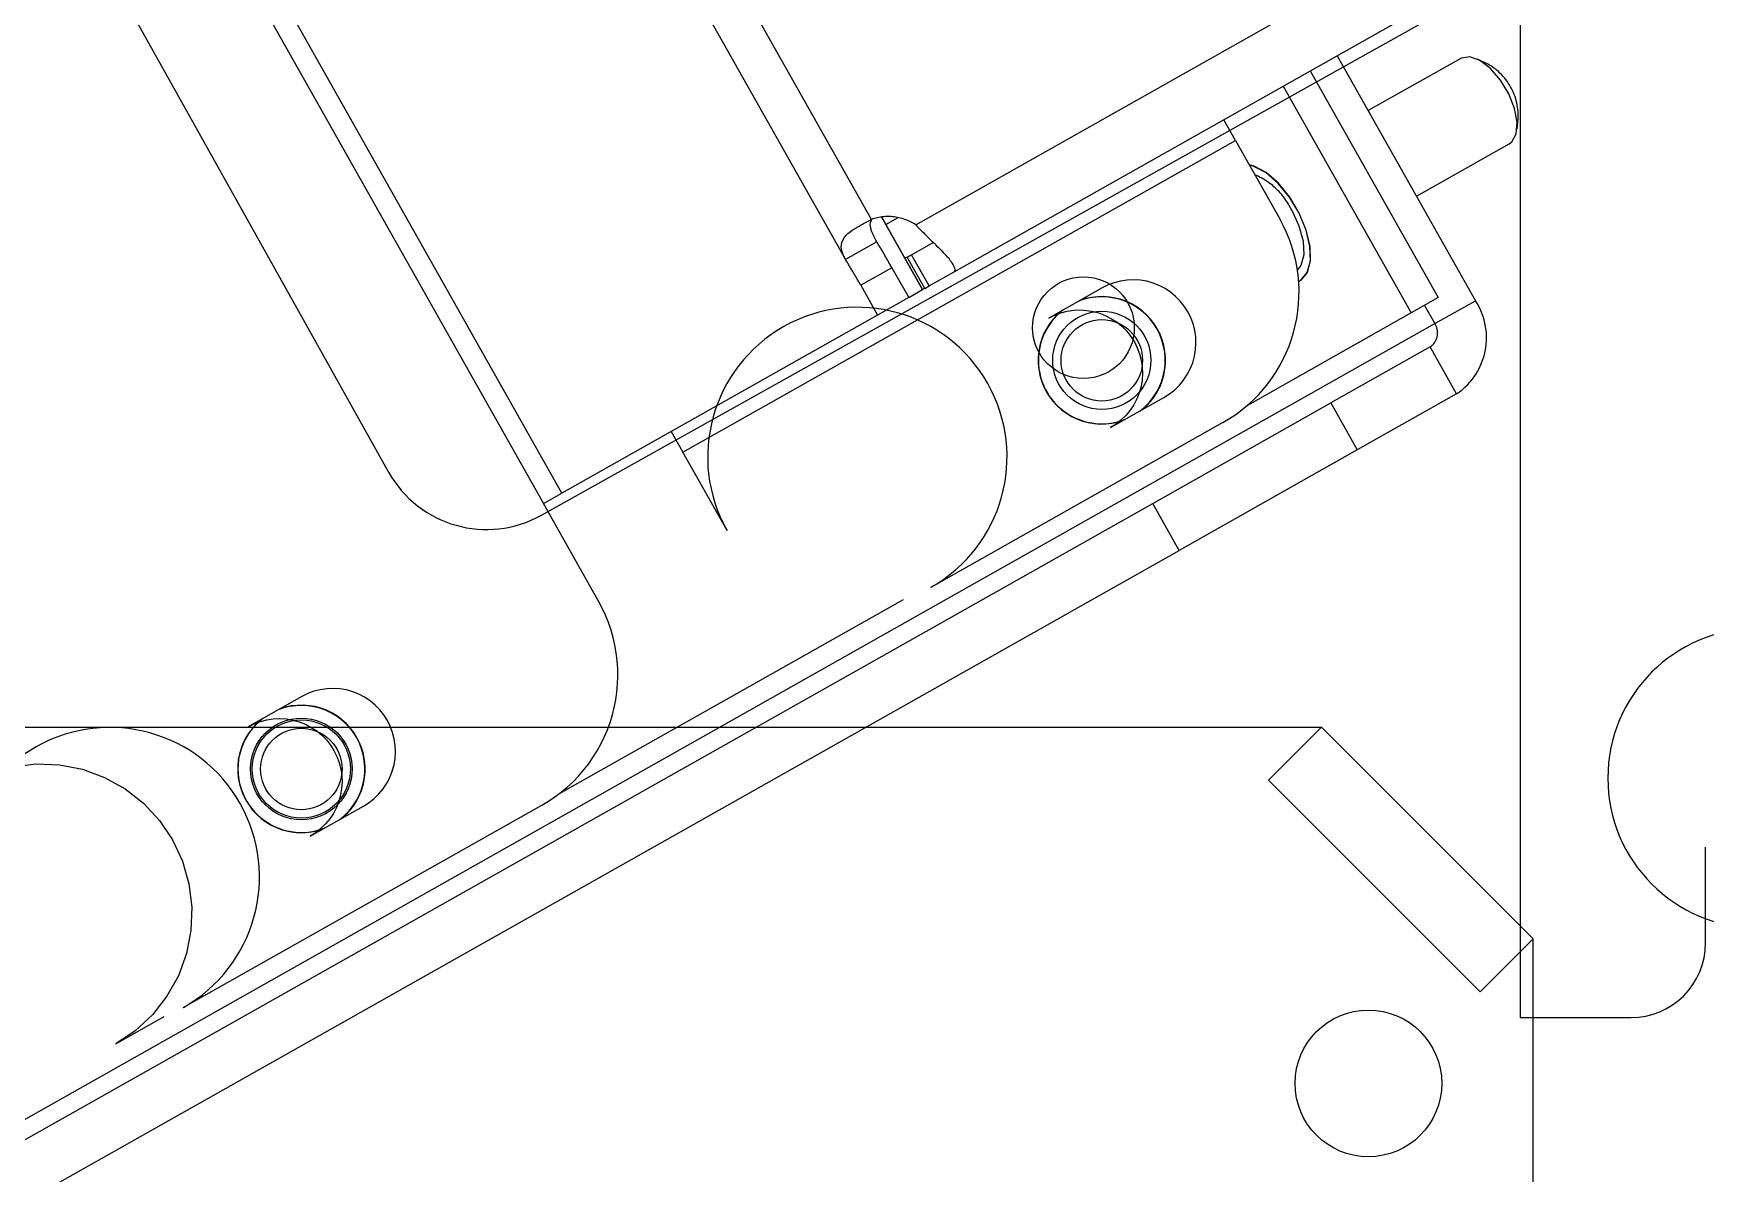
# Model space of a CAD drawing. Header units: inches. Extents: x -0.5 to 19.7, y 0 to 45.8.
# Drawn here: x 14.995 to 17.788, y 3.254 to 5.159 of the extents above; entities that cross this region are included whole.
import ezdxf

# ---------------------------------------------------------------- set-up
doc = ezdxf.new("R2010")
doc.units = ezdxf.units.IN
doc.header["$MEASUREMENT"] = 0
for name, color, linetype in [('3_250BIT_500TAB', 7, 'Continuous'), ('6_125BIT_500DEP', 7, 'Continuous'), ('8_250BIT_500OUTLINE', 7, 'Continuous'), ('CONSTRUCTION', 7, 'Continuous'), ('DF_COMP', 7, 'Continuous')]:
    doc.layers.add(name, color=color, linetype=linetype)

msp = doc.modelspace()

# ---------------------------------------------------------------- linework, layer by layer
at = {"layer": '3_250BIT_500TAB', "linetype": 'Continuous'}
for p, q in [((15.0251, 5.4334), (15.5882, 4.4263)), ((15.8433, 4.3541), (17.6809, 5.3815))]:
    msp.add_line(p, q, dxfattribs=at)
msp.add_arc((15.7518, 4.5178), 0.1875, 209.2093, 299.2093, dxfattribs=at)
at = {"layer": '6_125BIT_500DEP', "linetype": 'Continuous'}
for centre, radius in [((16.7489, 4.6674), 0.085), ((15.4424, 3.9303), 0.085), ((17.2249, 3.405), 0.1225)]:
    msp.add_circle(centre, radius, dxfattribs=at)
at = {"layer": '8_250BIT_500OUTLINE', "linetype": 'Continuous'}
msp.add_arc((17.8749, 3.915), 0.25, 90, 270, dxfattribs=at)
at = {"layer": 'CONSTRUCTION', "linetype": 'Continuous'}
for p, q in [((11.791, 4), (17.1464, 4)), ((17.1464, 4), (17.058, 3.9116)), ((17.4999, 3.6464), (17.1464, 4)), ((17.058, 3.9116), (17.4115, 3.5581)), ((17.4115, 3.5581), (17.4999, 3.6464)), ((17.4999, 1.0411), (17.4999, 3.6464))]:
    msp.add_line(p, q, dxfattribs=at)
at = {"layer": 'DF_COMP', "linetype": 'Continuous'}
for p, q in [((17.4782, 8.365), (17.4782, 3.515)), ((15.7151, 5.9091), (16.3513, 4.7814)), ((16.3948, 4.8484), (15.7979, 5.9063)), ((15.1097, 5.6801), (15.8468, 4.3737)), ((15.8775, 4.3911), (15.1405, 5.6975)), ((16.4687, 4.8394), (17.2733, 5.2933)), ((16.5331, 4.7609), (17.3479, 5.2206)), ((17.1728, 5.1218), (17.4038, 4.7125)), ((17.3794, 5.1172), (17.2247, 5.03)), ((17.3804, 5.1178), (17.3794, 5.1172)), ((17.3945, 5.1198), (17.3804, 5.1178)), ((17.4113, 5.1137), (17.3945, 5.1198)), ((17.4242, 5.1078), (17.4074, 5.1158)), ((17.429, 5.1004), (17.4113, 5.1137)), ((17.1279, 5.0965), (17.3417, 4.7176)), ((17.4273, 5.106), (17.4242, 5.1078)), ((17.4304, 5.1041), (17.4273, 5.106)), ((17.4457, 5.0811), (17.429, 5.1004)), ((17.4334, 5.102), (17.4304, 5.1041)), ((17.4364, 5.0999), (17.4334, 5.102)), ((17.4392, 5.0976), (17.4364, 5.0999)), ((17.442, 5.0953), (17.4392, 5.0976)), ((17.4447, 5.0928), (17.442, 5.0953)), ((17.4472, 5.0903), (17.4447, 5.0928)), ((17.4497, 5.0876), (17.4472, 5.0903)), ((17.4521, 5.0849), (17.4497, 5.0876)), ((17.4544, 5.082), (17.4521, 5.0849)), ((17.0827, 5.071), (17.2964, 4.6921)), ((17.4596, 5.058), (17.4457, 5.0811)), ((17.4566, 5.0791), (17.4544, 5.082)), ((17.4586, 5.0761), (17.4566, 5.0791)), ((17.4606, 5.0731), (17.4586, 5.0761)), ((17.4692, 5.0336), (17.4596, 5.058)), ((17.4624, 5.07), (17.4606, 5.0731)), ((17.4642, 5.0668), (17.4624, 5.07)), ((17.4658, 5.0635), (17.4642, 5.0668)), ((17.4673, 5.0602), (17.4658, 5.0635)), ((17.4686, 5.0568), (17.4673, 5.0602)), ((17.4699, 5.0534), (17.4686, 5.0568)), ((17.4734, 5.0105), (17.4692, 5.0336)), ((17.471, 5.0499), (17.4699, 5.0534)), ((17.472, 5.0464), (17.471, 5.0499)), ((17.4728, 5.0429), (17.472, 5.0464)), ((17.4735, 5.0393), (17.4728, 5.0429)), ((17.4741, 5.0358), (17.4735, 5.0393)), ((17.4746, 5.0322), (17.4741, 5.0358)), ((17.4749, 5.0285), (17.4746, 5.0322)), ((17.4751, 5.0249), (17.4749, 5.0285)), ((17.003, 4.9801), (16.9834, 5.0149)), ((17.4717, 4.9912), (17.4734, 5.0105)), ((17.4732, 4.9991), (17.4751, 5.0176)), ((17.4751, 5.0213), (17.4751, 5.0249)), ((17.4751, 5.0176), (17.4751, 5.0213)), ((16.0798, 4.4593), (17.003, 4.9801)), ((17.003, 4.9801), (17.0767, 4.8495)), ((17.3053, 4.8871), (17.46, 4.9744)), ((17.46, 4.9744), (17.4645, 4.9778)), ((17.4645, 4.9778), (17.4717, 4.9912)), ((17.0339, 4.9372), (17.026, 4.9394)), ((17.034, 4.937), (17.0261, 4.9392)), ((17.0338, 4.9369), (17.0262, 4.9391)), ((17.0539, 4.9262), (17.0338, 4.9369)), ((17.0541, 4.9264), (17.0339, 4.9372)), ((17.0541, 4.9263), (17.034, 4.937)), ((17.038, 4.9216), (17.0354, 4.9228)), ((17.0406, 4.9204), (17.038, 4.9216)), ((17.0432, 4.9191), (17.0406, 4.9204)), ((17.0458, 4.9177), (17.0432, 4.9191)), ((17.0484, 4.9163), (17.0458, 4.9177)), ((17.0508, 4.9148), (17.0484, 4.9163)), ((17.0743, 4.9085), (17.0539, 4.9262)), ((17.0745, 4.9087), (17.0541, 4.9264)), ((17.0744, 4.9086), (17.0541, 4.9263)), ((17.0533, 4.9132), (17.0508, 4.9148)), ((17.0557, 4.9116), (17.0533, 4.9132)), ((17.0581, 4.91), (17.0557, 4.9116)), ((17.0605, 4.9083), (17.0581, 4.91)), ((17.0628, 4.9065), (17.0605, 4.9083)), ((17.065, 4.9047), (17.0628, 4.9065)), ((17.0672, 4.9028), (17.065, 4.9047)), ((17.0694, 4.9009), (17.0672, 4.9028)), ((17.0715, 4.8989), (17.0694, 4.9009)), ((17.0736, 4.8968), (17.0715, 4.8989)), ((17.0756, 4.8947), (17.0736, 4.8968)), ((17.0932, 4.8854), (17.0743, 4.9085)), ((17.0933, 4.8855), (17.0744, 4.9086)), ((17.0934, 4.8856), (17.0745, 4.9087)), ((17.0776, 4.8926), (17.0756, 4.8947)), ((17.0795, 4.8904), (17.0776, 4.8926)), ((17.0814, 4.8882), (17.0795, 4.8904)), ((17.0832, 4.8859), (17.0814, 4.8882)), ((17.0849, 4.8836), (17.0832, 4.8859)), ((17.0866, 4.8812), (17.0849, 4.8836)), ((17.0883, 4.8788), (17.0866, 4.8812)), ((17.0898, 4.8764), (17.0883, 4.8788)), ((17.0914, 4.8739), (17.0898, 4.8764)), ((17.0928, 4.8714), (17.0914, 4.8739)), ((17.0942, 4.8689), (17.0928, 4.8714)), ((17.1091, 4.8587), (17.0932, 4.8854)), ((17.1092, 4.8587), (17.0933, 4.8855)), ((17.1093, 4.8588), (17.0934, 4.8856)), ((17.0956, 4.8663), (17.0942, 4.8689)), ((17.0968, 4.8637), (17.0956, 4.8663)), ((17.0968, 4.8637), (17.1089, 4.8377)), ((16.3972, 4.8492), (16.3948, 4.8484)), ((16.3997, 4.8499), (16.3972, 4.8492)), ((16.4021, 4.8506), (16.3997, 4.8499)), ((16.4047, 4.8512), (16.4021, 4.8506)), ((16.4072, 4.8517), (16.4047, 4.8512)), ((16.4097, 4.8521), (16.4072, 4.8517)), ((16.4123, 4.8525), (16.4097, 4.8521)), ((16.4115, 4.8524), (16.48, 4.731)), ((16.4801, 4.731), (16.4116, 4.8524)), ((16.4148, 4.8527), (16.4123, 4.8525)), ((16.4174, 4.8529), (16.4148, 4.8527)), ((16.4199, 4.853), (16.4174, 4.8529)), ((16.4187, 4.8399), (16.4391, 4.8514)), ((16.4225, 4.8531), (16.4199, 4.853)), ((16.4251, 4.8531), (16.4225, 4.8531)), ((16.4277, 4.8529), (16.4251, 4.8531)), ((16.4302, 4.8527), (16.4277, 4.8529)), ((16.4328, 4.8525), (16.4302, 4.8527)), ((16.4353, 4.8521), (16.4328, 4.8525)), ((16.4379, 4.8517), (16.4353, 4.8521)), ((16.4404, 4.8512), (16.4379, 4.8517)), ((16.4429, 4.8506), (16.4404, 4.8512)), ((16.4454, 4.85), (16.4429, 4.8506)), ((16.4479, 4.8492), (16.4454, 4.85)), ((16.4503, 4.8484), (16.4479, 4.8492)), ((16.4527, 4.8476), (16.4503, 4.8484)), ((16.4551, 4.8466), (16.4527, 4.8476)), ((16.4575, 4.8456), (16.4551, 4.8466)), ((16.4598, 4.8445), (16.4575, 4.8456)), ((16.4621, 4.8433), (16.4598, 4.8445)), ((16.4643, 4.8421), (16.4621, 4.8433)), ((16.4666, 4.8408), (16.4643, 4.8421)), ((16.4687, 4.8394), (16.4666, 4.8408)), ((17.1089, 4.8377), (17.1159, 4.812)), ((17.1208, 4.8305), (17.1091, 4.8587)), ((17.1209, 4.8306), (17.1092, 4.8587)), ((17.121, 4.8306), (17.1093, 4.8588)), ((16.4035, 4.811), (16.3513, 4.7816)), ((16.4044, 4.8096), (16.4035, 4.811)), ((16.4053, 4.8082), (16.4044, 4.8096)), ((16.4061, 4.8067), (16.4053, 4.8082)), ((16.407, 4.8053), (16.4061, 4.8067)), ((16.4079, 4.8039), (16.407, 4.8053)), ((16.4615, 4.7894), (16.4988, 4.8104)), ((17.1159, 4.812), (17.117, 4.7891)), ((17.1272, 4.8032), (17.1208, 4.8305)), ((17.1274, 4.8033), (17.1209, 4.8306)), ((17.1275, 4.8032), (17.121, 4.8306)), ((16.3522, 4.7802), (16.3513, 4.7816)), ((16.3531, 4.7787), (16.3522, 4.7802)), ((16.354, 4.7773), (16.3531, 4.7787)), ((16.3548, 4.7759), (16.354, 4.7773)), ((16.4087, 4.8024), (16.4079, 4.8039)), ((16.4096, 4.801), (16.4087, 4.8024)), ((16.4105, 4.7995), (16.4096, 4.801)), ((16.4113, 4.7981), (16.4105, 4.7995)), ((16.4122, 4.7967), (16.4113, 4.7981)), ((16.413, 4.7952), (16.4122, 4.7967)), ((16.4139, 4.7938), (16.413, 4.7952)), ((16.4147, 4.7923), (16.4139, 4.7938)), ((16.4156, 4.7909), (16.4147, 4.7923)), ((16.4164, 4.7895), (16.4156, 4.7909)), ((16.4173, 4.788), (16.4164, 4.7895)), ((16.4181, 4.7866), (16.4173, 4.788)), ((16.419, 4.7851), (16.4181, 4.7866)), ((16.4198, 4.7837), (16.419, 4.7851)), ((16.4206, 4.7822), (16.4198, 4.7837)), ((16.4215, 4.7808), (16.4206, 4.7822)), ((16.4223, 4.7793), (16.4215, 4.7808)), ((16.4231, 4.7779), (16.4223, 4.7793)), ((16.424, 4.7764), (16.4231, 4.7779)), ((16.4544, 4.7854), (16.4506, 4.7833)), ((16.4544, 4.7854), (16.4615, 4.7894)), ((16.4839, 4.7331), (16.4544, 4.7854)), ((16.491, 4.7372), (16.4615, 4.7894)), ((17.117, 4.7891), (17.1122, 4.7714)), ((17.1229, 4.7597), (17.128, 4.7789)), ((17.1231, 4.7598), (17.1281, 4.779)), ((17.1232, 4.7596), (17.1283, 4.7789)), ((17.128, 4.7789), (17.1272, 4.8032)), ((17.1281, 4.779), (17.1274, 4.8033)), ((17.1283, 4.7789), (17.1275, 4.8032)), ((16.3557, 4.7744), (16.3548, 4.7759)), ((16.3565, 4.773), (16.3557, 4.7744)), ((16.3574, 4.7715), (16.3565, 4.773)), ((16.3583, 4.7701), (16.3574, 4.7715)), ((16.3591, 4.7687), (16.3583, 4.7701)), ((16.36, 4.7672), (16.3591, 4.7687)), ((16.3608, 4.7658), (16.36, 4.7672)), ((16.3617, 4.7643), (16.3608, 4.7658)), ((16.3625, 4.7629), (16.3617, 4.7643)), ((16.3634, 4.7615), (16.3625, 4.7629)), ((16.3642, 4.76), (16.3634, 4.7615)), ((16.3651, 4.7586), (16.3642, 4.76)), ((16.3659, 4.7571), (16.3651, 4.7586)), ((16.3668, 4.7557), (16.3659, 4.7571)), ((16.3676, 4.7542), (16.3668, 4.7557)), ((16.3685, 4.7528), (16.3676, 4.7542)), ((16.3693, 4.7513), (16.3685, 4.7528)), ((16.3701, 4.7499), (16.3693, 4.7513)), ((16.371, 4.7484), (16.3701, 4.7499)), ((16.4289, 4.7676), (16.3768, 4.7382)), ((16.4248, 4.7749), (16.424, 4.7764)), ((16.4256, 4.7735), (16.4248, 4.7749)), ((16.4265, 4.772), (16.4256, 4.7735)), ((16.4273, 4.7706), (16.4265, 4.772)), ((16.4281, 4.7691), (16.4273, 4.7706)), ((16.4289, 4.7676), (16.4281, 4.7691)), ((16.4289, 4.7676), (16.457, 4.718)), ((16.491, 4.7372), (16.5331, 4.7609)), ((17.1122, 4.7714), (17.1062, 4.7635)), ((17.1125, 4.7471), (17.1229, 4.7597)), ((17.1127, 4.7472), (17.1231, 4.7598)), ((17.1128, 4.747), (17.1232, 4.7596)), ((16.3718, 4.747), (16.371, 4.7484)), ((16.3726, 4.7455), (16.3718, 4.747)), ((16.3735, 4.744), (16.3726, 4.7455)), ((16.3743, 4.7426), (16.3735, 4.744)), ((16.3751, 4.7411), (16.3743, 4.7426)), ((16.3759, 4.7397), (16.3751, 4.7411)), ((16.3768, 4.7382), (16.3759, 4.7397)), ((16.3768, 4.7382), (16.4048, 4.6885)), ((16.457, 4.718), (16.48, 4.731)), ((16.4801, 4.731), (16.48, 4.731)), ((16.4839, 4.7331), (16.4801, 4.731)), ((16.4839, 4.7331), (16.491, 4.7372)), ((16.7803, 4.7339), (16.691, 4.6835)), ((16.7901, 4.7388), (16.7803, 4.7339)), ((16.8004, 4.7426), (16.7901, 4.7388)), ((16.811, 4.7453), (16.8004, 4.7426)), ((16.8219, 4.747), (16.811, 4.7453)), ((16.8329, 4.7474), (16.8219, 4.747)), ((16.8439, 4.7467), (16.8329, 4.7474)), ((16.8547, 4.7449), (16.8439, 4.7467)), ((16.8653, 4.742), (16.8547, 4.7449)), ((16.8755, 4.7379), (16.8653, 4.742)), ((16.8852, 4.7328), (16.8755, 4.7379)), ((16.8944, 4.7268), (16.8852, 4.7328)), ((16.9029, 4.7197), (16.8944, 4.7268)), ((17.1083, 4.7447), (17.1125, 4.7471)), ((17.1083, 4.7445), (17.1128, 4.747)), ((17.1105, 4.7458), (17.1127, 4.7472)), ((16.457, 4.718), (16.4048, 4.6885)), ((16.7125, 4.6956), (16.7051, 4.689)), ((16.7106, 4.6935), (16.7084, 4.6915)), ((16.713, 4.6954), (16.7106, 4.6935)), ((16.7111, 4.6922), (16.7218, 4.695)), ((16.7153, 4.6973), (16.713, 4.6954)), ((16.7218, 4.695), (16.7326, 4.6966)), ((16.7326, 4.6966), (16.7436, 4.6971)), ((16.7502, 4.7148), (16.7406, 4.7115)), ((16.753, 4.7161), (16.7435, 4.7131)), ((16.7436, 4.6971), (16.7546, 4.6964)), ((16.7601, 4.7171), (16.7502, 4.7148)), ((16.7628, 4.7181), (16.753, 4.7161)), ((16.7546, 4.6964), (16.7654, 4.6945)), ((16.7701, 4.7185), (16.7601, 4.7171)), ((16.7727, 4.7192), (16.7628, 4.7181)), ((16.7654, 4.6945), (16.776, 4.6916)), ((16.7802, 4.7189), (16.7701, 4.7185)), ((16.7826, 4.7194), (16.7727, 4.7192)), ((16.7903, 4.7184), (16.7802, 4.7189)), ((16.7925, 4.7186), (16.7826, 4.7194)), ((16.8003, 4.7169), (16.7903, 4.7184)), ((16.8024, 4.717), (16.7925, 4.7186)), ((16.8102, 4.7144), (16.8003, 4.7169)), ((16.812, 4.7144), (16.8024, 4.717)), ((16.8197, 4.7111), (16.8102, 4.7144)), ((16.8213, 4.7109), (16.812, 4.7144)), ((16.8289, 4.7068), (16.8197, 4.7111)), ((16.8303, 4.7066), (16.8213, 4.7109)), ((16.8376, 4.7016), (16.8289, 4.7068)), ((16.8388, 4.7015), (16.8303, 4.7066)), ((16.8458, 4.6957), (16.8376, 4.7016)), ((16.8468, 4.6955), (16.8388, 4.7015)), ((16.8534, 4.689), (16.8458, 4.6957)), ((16.8542, 4.6889), (16.8468, 4.6955)), ((16.9106, 4.7119), (16.9029, 4.7197)), ((16.9174, 4.7033), (16.9106, 4.7119)), ((16.9233, 4.694), (16.9174, 4.7033)), ((16.9282, 4.6842), (16.9233, 4.694)), ((17.3417, 4.7176), (17.2964, 4.6921)), ((17.3187, 4.7047), (17.3359, 4.6742)), ((17.3359, 4.6742), (17.4038, 4.7125)), ((17.4069, 4.7075), (17.4038, 4.7125)), ((17.4097, 4.7024), (17.4069, 4.7075)), ((17.4122, 4.6971), (17.4097, 4.7024)), ((17.4145, 4.6917), (17.4122, 4.6971)), ((14.8319, 3.2615), (17.3359, 4.6742)), ((16.4048, 4.6885), (15.8775, 4.3911)), ((16.6869, 4.6654), (16.6824, 4.6565)), ((16.6876, 4.6657), (16.6862, 4.663)), ((16.6922, 4.6738), (16.6869, 4.6654)), ((16.6892, 4.6683), (16.6876, 4.6657)), ((16.6908, 4.6708), (16.6892, 4.6683)), ((16.6925, 4.6733), (16.6908, 4.6708)), ((16.691, 4.6835), (16.7008, 4.6884)), ((16.6983, 4.6817), (16.6922, 4.6738)), ((16.6942, 4.6758), (16.6925, 4.6733)), ((16.6961, 4.6782), (16.6942, 4.6758)), ((16.698, 4.6806), (16.6961, 4.6782)), ((16.6999, 4.6829), (16.698, 4.6806)), ((16.7051, 4.689), (16.6983, 4.6817)), ((16.7019, 4.6851), (16.6999, 4.6829)), ((16.7008, 4.6884), (16.7111, 4.6922)), ((16.704, 4.6873), (16.7019, 4.6851)), ((16.7062, 4.6894), (16.704, 4.6873)), ((16.7084, 4.6915), (16.7062, 4.6894)), ((16.776, 4.6916), (16.7862, 4.6875)), ((16.7862, 4.6875), (16.796, 4.6825)), ((16.796, 4.6825), (16.8051, 4.6764)), ((16.8051, 4.6764), (16.8136, 4.6694)), ((16.8136, 4.6694), (16.8213, 4.6615)), ((16.8603, 4.6816), (16.8534, 4.689)), ((16.861, 4.6816), (16.8542, 4.6889)), ((16.8665, 4.6736), (16.8603, 4.6816)), ((16.8671, 4.6737), (16.861, 4.6816)), ((16.8719, 4.665), (16.8665, 4.6736)), ((16.8723, 4.6653), (16.8671, 4.6737)), ((16.8765, 4.656), (16.8719, 4.665)), ((16.8768, 4.6564), (16.8723, 4.6653)), ((16.932, 4.6739), (16.9282, 4.6842)), ((16.9348, 4.6632), (16.932, 4.6739)), ((17.2964, 4.6921), (17.0227, 4.5377)), ((17.3367, 4.6729), (17.3359, 4.6742)), ((17.3374, 4.6717), (17.3367, 4.6729)), ((17.338, 4.6703), (17.3374, 4.6717)), ((17.3386, 4.669), (17.338, 4.6703)), ((17.3391, 4.6676), (17.3386, 4.669)), ((17.3395, 4.6662), (17.3391, 4.6676)), ((17.3398, 4.6648), (17.3395, 4.6662)), ((17.4165, 4.6861), (17.4145, 4.6917)), ((17.4182, 4.6805), (17.4165, 4.6861)), ((17.4196, 4.6748), (17.4182, 4.6805)), ((17.4207, 4.6691), (17.4196, 4.6748)), ((17.4215, 4.6633), (17.4207, 4.6691)), ((16.676, 4.6377), (16.6741, 4.6279)), ((16.6765, 4.6377), (16.6759, 4.6348)), ((16.6788, 4.6472), (16.676, 4.6377)), ((16.6773, 4.6406), (16.6765, 4.6377)), ((16.6781, 4.6436), (16.6773, 4.6406)), ((16.679, 4.6464), (16.6781, 4.6436)), ((16.6824, 4.6565), (16.6788, 4.6472)), ((16.68, 4.6493), (16.679, 4.6464)), ((16.6811, 4.6521), (16.68, 4.6493)), ((16.6822, 4.6549), (16.6811, 4.6521)), ((16.6835, 4.6576), (16.6822, 4.6549)), ((16.6848, 4.6604), (16.6835, 4.6576)), ((16.6862, 4.663), (16.6848, 4.6604)), ((16.8213, 4.6615), (16.8281, 4.6529)), ((16.8281, 4.6529), (16.834, 4.6437)), ((16.834, 4.6437), (16.8389, 4.6338)), ((16.8801, 4.6465), (16.8765, 4.656)), ((16.8805, 4.6471), (16.8768, 4.6564)), ((16.8829, 4.6368), (16.8801, 4.6465)), ((16.8832, 4.6375), (16.8805, 4.6471)), ((16.8851, 4.6278), (16.8832, 4.6375)), ((16.9364, 4.6524), (16.9348, 4.6632)), ((16.9362, 4.6304), (16.9368, 4.6414)), ((16.9368, 4.6414), (16.9364, 4.6524)), ((17.3292, 4.6361), (17.3303, 4.6371)), ((17.3303, 4.6371), (17.3315, 4.638)), ((17.3315, 4.638), (17.3325, 4.639)), ((17.3325, 4.639), (17.3335, 4.6401)), ((17.3335, 4.6401), (17.3344, 4.6413)), ((17.3344, 4.6413), (17.3353, 4.6424)), ((17.3353, 4.6424), (17.3361, 4.6436)), ((17.3361, 4.6436), (17.3369, 4.6449)), ((17.3369, 4.6449), (17.3376, 4.6462)), ((17.3376, 4.6462), (17.3382, 4.6475)), ((17.3382, 4.6475), (17.3387, 4.6489)), ((17.3387, 4.6489), (17.3392, 4.6503)), ((17.3392, 4.6503), (17.3396, 4.6517)), ((17.3396, 4.6517), (17.3399, 4.6531)), ((17.3401, 4.6633), (17.3398, 4.6648)), ((17.3399, 4.6531), (17.3402, 4.6546)), ((17.3403, 4.6619), (17.3401, 4.6633)), ((17.3402, 4.6546), (17.3404, 4.656)), ((17.3405, 4.6604), (17.3403, 4.6619)), ((17.3404, 4.656), (17.3405, 4.6575)), ((17.3405, 4.659), (17.3405, 4.6604)), ((17.3405, 4.6575), (17.3405, 4.659)), ((17.421, 4.634), (17.4217, 4.6398)), ((17.422, 4.6574), (17.4215, 4.6633)), ((17.4217, 4.6398), (17.4221, 4.6457)), ((17.4222, 4.6515), (17.422, 4.6574)), ((17.4221, 4.6457), (17.4222, 4.6515)), ((16.6741, 4.6279), (16.6732, 4.618)), ((16.6732, 4.618), (16.6732, 4.608)), ((16.6738, 4.6198), (16.6736, 4.6127)), ((16.6736, 4.6127), (16.6738, 4.6056)), ((16.674, 4.6228), (16.6738, 4.6198)), ((16.6744, 4.6258), (16.674, 4.6228)), ((16.6748, 4.6288), (16.6744, 4.6258)), ((16.6753, 4.6318), (16.6748, 4.6288)), ((16.6759, 4.6348), (16.6753, 4.6318)), ((16.8389, 4.6338), (16.8427, 4.6235)), ((16.8427, 4.6235), (16.8455, 4.6129)), ((16.8455, 4.6129), (16.8471, 4.602)), ((16.8847, 4.6268), (16.8829, 4.6368)), ((16.8855, 4.6167), (16.8847, 4.6268)), ((16.886, 4.6178), (16.8851, 4.6278)), ((16.8854, 4.6066), (16.8855, 4.6167)), ((16.886, 4.6079), (16.886, 4.6178)), ((16.9314, 4.609), (16.9343, 4.6196)), ((16.9343, 4.6196), (16.9362, 4.6304)), ((17.328, 4.6353), (17.1621, 4.5417)), ((17.328, 4.6353), (17.3292, 4.6361)), ((17.3722, 4.5569), (17.328, 4.6353)), ((17.413, 4.6059), (17.4152, 4.6113)), ((17.4152, 4.6113), (17.4171, 4.6169)), ((17.4171, 4.6169), (17.4187, 4.6225)), ((17.4187, 4.6225), (17.42, 4.6282)), ((17.42, 4.6282), (17.421, 4.634)), ((16.6732, 4.608), (16.6741, 4.5981)), ((16.6738, 4.6056), (16.6746, 4.5986)), ((16.6741, 4.5981), (16.676, 4.5883)), ((16.6746, 4.5986), (16.6758, 4.5915)), ((16.6758, 4.5915), (16.6774, 4.5846)), ((16.676, 4.5883), (16.6787, 4.5788)), ((16.6774, 4.5846), (16.6796, 4.5779)), ((16.8476, 4.591), (16.8469, 4.58)), ((16.8471, 4.602), (16.8476, 4.591)), ((16.8793, 4.577), (16.8823, 4.5866)), ((16.8804, 4.5786), (16.8832, 4.5882)), ((16.8823, 4.5866), (16.8843, 4.5966)), ((16.8832, 4.5882), (16.885, 4.598)), ((16.8843, 4.5966), (16.8854, 4.6066)), ((16.885, 4.598), (16.886, 4.6079)), ((16.9162, 4.5799), (16.9222, 4.589)), ((16.9222, 4.589), (16.9273, 4.5988)), ((16.9273, 4.5988), (16.9314, 4.609)), ((17.398, 4.5807), (17.4015, 4.5854)), ((17.4015, 4.5854), (17.4047, 4.5903)), ((17.4047, 4.5903), (17.4078, 4.5953)), ((17.4078, 4.5953), (17.4105, 4.6005)), ((17.4105, 4.6005), (17.413, 4.6059)), ((16.6787, 4.5788), (16.6823, 4.5695)), ((16.6796, 4.5779), (16.6821, 4.5712)), ((16.6821, 4.5712), (16.6852, 4.5648)), ((16.6823, 4.5695), (16.6868, 4.5606)), ((16.6852, 4.5648), (16.6886, 4.5586)), ((16.6868, 4.5606), (16.6921, 4.5522)), ((16.6886, 4.5586), (16.6924, 4.5526)), ((16.8421, 4.5586), (16.8381, 4.5484)), ((16.8451, 4.5692), (16.8421, 4.5586)), ((16.8469, 4.58), (16.8451, 4.5692)), ((16.865, 4.5502), (16.8706, 4.5587)), ((16.867, 4.5521), (16.8723, 4.5605)), ((16.8706, 4.5587), (16.8754, 4.5676)), ((16.8723, 4.5605), (16.8768, 4.5694)), ((16.8754, 4.5676), (16.8793, 4.577)), ((16.8768, 4.5694), (16.8804, 4.5786)), ((16.8834, 4.551), (16.8927, 4.5569)), ((16.8927, 4.5569), (16.9013, 4.5637)), ((16.9013, 4.5637), (16.9092, 4.5714)), ((16.9092, 4.5714), (16.9162, 4.5799)), ((17.3722, 4.5569), (17.2063, 4.4633)), ((17.3722, 4.5569), (17.377, 4.5603)), ((17.377, 4.5603), (17.3816, 4.5639)), ((17.3816, 4.5639), (17.386, 4.5678)), ((17.386, 4.5678), (17.3902, 4.5719)), ((17.3902, 4.5719), (17.3942, 4.5762)), ((17.3942, 4.5762), (17.398, 4.5807)), ((16.6921, 4.5522), (16.6982, 4.5443)), ((16.6924, 4.5526), (16.6967, 4.5469)), ((16.6967, 4.5469), (16.7013, 4.5415)), ((16.6982, 4.5443), (16.7049, 4.537)), ((16.7013, 4.5415), (16.7063, 4.5364)), ((16.7049, 4.537), (16.7124, 4.5303)), ((16.7063, 4.5364), (16.7116, 4.5317)), ((16.7116, 4.5317), (16.7172, 4.5273)), ((16.7124, 4.5303), (16.7204, 4.5244)), ((16.7172, 4.5273), (16.723, 4.5233)), ((16.7942, 4.5006), (16.8834, 4.551)), ((16.8269, 4.5295), (16.8199, 4.521)), ((16.833, 4.5387), (16.8269, 4.5295)), ((16.8381, 4.5484), (16.833, 4.5387)), ((16.8438, 4.5286), (16.8516, 4.5351)), ((16.8467, 4.5302), (16.8541, 4.5369)), ((16.8516, 4.5351), (16.8587, 4.5424)), ((16.8541, 4.5369), (16.8609, 4.5442)), ((16.8587, 4.5424), (16.865, 4.5502)), ((16.8609, 4.5442), (16.867, 4.5521)), ((16.8646, 4.3739), (17.1621, 4.5417)), ((17.1621, 4.5417), (17.2063, 4.4633)), ((16.9818, 4.5089), (16.4941, 4.2337)), ((16.7204, 4.5244), (16.7289, 4.5193)), ((16.723, 4.5233), (16.7292, 4.5197)), ((16.7289, 4.5193), (16.7379, 4.515)), ((16.7292, 4.5197), (16.7355, 4.5165)), ((16.7355, 4.5165), (16.7421, 4.5138)), ((16.7379, 4.515), (16.7472, 4.5115)), ((16.7421, 4.5138), (16.7488, 4.5115)), ((16.7472, 4.5115), (16.7568, 4.5089)), ((16.7488, 4.5115), (16.7557, 4.5097)), ((16.7557, 4.5097), (16.7627, 4.5083)), ((16.7568, 4.5089), (16.7666, 4.5072)), ((16.7627, 4.5083), (16.7697, 4.5074)), ((16.7666, 4.5072), (16.7766, 4.5065)), ((16.7697, 4.5074), (16.7768, 4.507)), ((16.7766, 4.5065), (16.7865, 4.5067)), ((16.7768, 4.507), (16.7839, 4.507)), ((16.7839, 4.507), (16.791, 4.5076)), ((16.7865, 4.5067), (16.7964, 4.5078)), ((16.791, 4.5076), (16.798, 4.5086)), ((16.8034, 4.5065), (16.7942, 4.5006)), ((16.7964, 4.5078), (16.8062, 4.5098)), ((16.798, 4.5086), (16.805, 4.51)), ((16.8121, 4.5133), (16.8034, 4.5065)), ((16.805, 4.51), (16.8118, 4.512)), ((16.8062, 4.5098), (16.8157, 4.5127)), ((16.8118, 4.512), (16.8185, 4.5144)), ((16.8199, 4.521), (16.8121, 4.5133)), ((16.0601, 4.4941), (16.0798, 4.4593)), ((16.1535, 4.3286), (16.0798, 4.4593)), ((17.2063, 4.4633), (16.9088, 4.2955)), ((15.8468, 4.3737), (15.8775, 4.3911)), ((14.5784, 3.084), (16.8646, 4.3739)), ((15.9389, 4.2104), (15.8468, 4.3737)), ((16.9088, 4.2955), (16.8646, 4.3739)), ((14.6226, 3.0057), (16.9088, 4.2955)), ((15.8735, 3.8893), (16.4483, 4.2136)), ((15.945, 4.1988), (15.9389, 4.2104)), ((15.9505, 4.187), (15.945, 4.1988)), ((15.9554, 4.1748), (15.9505, 4.187)), ((15.9597, 4.1624), (15.9554, 4.1748)), ((15.9633, 4.1499), (15.9597, 4.1624)), ((15.9662, 4.1371), (15.9633, 4.1499)), ((15.9685, 4.1242), (15.9662, 4.1371)), ((15.97, 4.1112), (15.9685, 4.1242)), ((15.9709, 4.0982), (15.97, 4.1112)), ((15.9707, 4.072), (15.9711, 4.0851)), ((15.9711, 4.0851), (15.9709, 4.0982)), ((15.4431, 4.0513), (15.3538, 4.0009)), ((15.453, 4.0561), (15.4431, 4.0513)), ((15.4633, 4.06), (15.453, 4.0561)), ((15.4739, 4.0627), (15.4633, 4.06)), ((15.4848, 4.0643), (15.4739, 4.0627)), ((15.4957, 4.0648), (15.4848, 4.0643)), ((15.5067, 4.0641), (15.4957, 4.0648)), ((15.5176, 4.0623), (15.5067, 4.0641)), ((15.5281, 4.0593), (15.5176, 4.0623)), ((15.5384, 4.0553), (15.5281, 4.0593)), ((15.5481, 4.0502), (15.5384, 4.0553)), ((15.9677, 4.046), (15.9695, 4.059)), ((15.9695, 4.059), (15.9707, 4.072)), ((15.4131, 4.0322), (15.4035, 4.0289)), ((15.4159, 4.0335), (15.4064, 4.0305)), ((15.4229, 4.0345), (15.4131, 4.0322)), ((15.4256, 4.0355), (15.4159, 4.0335)), ((15.433, 4.0359), (15.4229, 4.0345)), ((15.4355, 4.0366), (15.4256, 4.0355)), ((15.4431, 4.0363), (15.433, 4.0359)), ((15.4455, 4.0368), (15.4355, 4.0366)), ((15.4532, 4.0358), (15.4431, 4.0363)), ((15.4554, 4.036), (15.4455, 4.0368)), ((15.4632, 4.0343), (15.4532, 4.0358)), ((15.4652, 4.0344), (15.4554, 4.036)), ((15.473, 4.0318), (15.4632, 4.0343)), ((15.4748, 4.0318), (15.4652, 4.0344)), ((15.4826, 4.0284), (15.473, 4.0318)), ((15.4842, 4.0283), (15.4748, 4.0318)), ((15.4918, 4.0242), (15.4826, 4.0284)), ((15.4931, 4.024), (15.4842, 4.0283)), ((15.5005, 4.019), (15.4918, 4.0242)), ((15.5017, 4.0188), (15.4931, 4.024)), ((15.5573, 4.0441), (15.5481, 4.0502)), ((15.5657, 4.0371), (15.5573, 4.0441)), ((15.5734, 4.0293), (15.5657, 4.0371)), ((15.5803, 4.0207), (15.5734, 4.0293)), ((15.962, 4.0205), (15.9652, 4.0332)), ((15.9652, 4.0332), (15.9677, 4.046)), ((15.3538, 4.0009), (15.3637, 4.0058)), ((15.3611, 3.9991), (15.3551, 3.9912)), ((15.3589, 3.9956), (15.3571, 3.9932)), ((15.3608, 3.9979), (15.3589, 3.9956)), ((15.3628, 4.0002), (15.3608, 3.9979)), ((15.3679, 4.0064), (15.3611, 3.9991)), ((15.3648, 4.0025), (15.3628, 4.0002)), ((15.3637, 4.0058), (15.374, 4.0096)), ((15.3669, 4.0047), (15.3648, 4.0025)), ((15.369, 4.0068), (15.3669, 4.0047)), ((15.3753, 4.013), (15.3679, 4.0064)), ((15.3712, 4.0088), (15.369, 4.0068)), ((15.3735, 4.0108), (15.3712, 4.0088)), ((15.3758, 4.0128), (15.3735, 4.0108)), ((15.374, 4.0096), (15.3846, 4.0124)), ((15.3782, 4.0146), (15.3758, 4.0128)), ((15.3846, 4.0124), (15.3955, 4.014)), ((15.3955, 4.014), (15.4065, 4.0144)), ((15.4065, 4.0144), (15.4174, 4.0138)), ((15.4174, 4.0138), (15.4283, 4.0119)), ((15.4283, 4.0119), (15.4389, 4.009)), ((15.4389, 4.009), (15.4491, 4.0049)), ((15.4491, 4.0049), (15.4588, 3.9998)), ((15.4588, 3.9998), (15.468, 3.9938)), ((15.5087, 4.0131), (15.5005, 4.019)), ((15.5097, 4.0129), (15.5017, 4.0188)), ((15.5163, 4.0064), (15.5087, 4.0131)), ((15.5171, 4.0063), (15.5097, 4.0129)), ((15.5232, 3.999), (15.5163, 4.0064)), ((15.5239, 3.999), (15.5171, 4.0063)), ((15.5294, 3.991), (15.5232, 3.999)), ((15.5299, 3.9911), (15.5239, 3.999)), ((15.5862, 4.0114), (15.5803, 4.0207)), ((15.591, 4.0016), (15.5862, 4.0114)), ((15.5949, 3.9913), (15.591, 4.0016)), ((15.9485, 3.9836), (15.9536, 3.9957)), ((15.9536, 3.9957), (15.9581, 4.0079)), ((15.9581, 4.0079), (15.962, 4.0205)), ((15.3453, 3.9739), (15.3416, 3.9646)), ((15.3429, 3.9667), (15.3419, 3.9638)), ((15.3439, 3.9695), (15.3429, 3.9667)), ((15.3451, 3.9723), (15.3439, 3.9695)), ((15.3463, 3.975), (15.3451, 3.9723)), ((15.3498, 3.9828), (15.3453, 3.9739)), ((15.3476, 3.9778), (15.3463, 3.975)), ((15.349, 3.9804), (15.3476, 3.9778)), ((15.3505, 3.9831), (15.349, 3.9804)), ((15.3551, 3.9912), (15.3498, 3.9828)), ((15.352, 3.9857), (15.3505, 3.9831)), ((15.3537, 3.9882), (15.352, 3.9857)), ((15.3553, 3.9907), (15.3537, 3.9882)), ((15.3571, 3.9932), (15.3553, 3.9907)), ((15.468, 3.9938), (15.4765, 3.9868)), ((15.4765, 3.9868), (15.4842, 3.9789)), ((15.4842, 3.9789), (15.491, 3.9703)), ((15.491, 3.9703), (15.4969, 3.961)), ((15.5348, 3.9824), (15.5294, 3.991)), ((15.5352, 3.9827), (15.5299, 3.9911)), ((15.5393, 3.9734), (15.5348, 3.9824)), ((15.5397, 3.9738), (15.5352, 3.9827)), ((15.543, 3.9639), (15.5393, 3.9734)), ((15.5433, 3.9645), (15.5397, 3.9738)), ((15.5976, 3.9806), (15.5949, 3.9913)), ((15.5992, 3.9697), (15.5976, 3.9806)), ((15.5997, 3.9588), (15.5992, 3.9697)), ((15.9364, 3.9604), (15.9428, 3.9719)), ((15.9428, 3.9719), (15.9485, 3.9836)), ((14.96, 3.934), (14.9989, 3.9387)), ((14.9989, 3.9387), (15.0381, 3.9373)), ((15.337, 3.9453), (15.3361, 3.9354)), ((15.3369, 3.9402), (15.3367, 3.9372)), ((15.3372, 3.9432), (15.3369, 3.9402)), ((15.3389, 3.9551), (15.337, 3.9453)), ((15.3376, 3.9462), (15.3372, 3.9432)), ((15.3381, 3.9492), (15.3376, 3.9462)), ((15.3387, 3.9522), (15.3381, 3.9492)), ((15.3394, 3.9551), (15.3387, 3.9522)), ((15.3416, 3.9646), (15.3389, 3.9551)), ((15.3401, 3.958), (15.3394, 3.9551)), ((15.341, 3.9609), (15.3401, 3.958)), ((15.3419, 3.9638), (15.341, 3.9609)), ((15.4969, 3.961), (15.5018, 3.9512)), ((15.5018, 3.9512), (15.5056, 3.9409)), ((15.5056, 3.9409), (15.5083, 3.9303)), ((15.5457, 3.9542), (15.543, 3.9639)), ((15.5461, 3.9549), (15.5433, 3.9645)), ((15.5475, 3.9442), (15.5457, 3.9542)), ((15.5479, 3.9451), (15.5461, 3.9549)), ((15.5484, 3.9341), (15.5475, 3.9442)), ((15.5488, 3.9352), (15.5479, 3.9451)), ((15.5972, 3.937), (15.599, 3.9478)), ((15.599, 3.9478), (15.5997, 3.9588)), ((15.9139, 3.9283), (15.9219, 3.9386)), ((15.9219, 3.9386), (15.9295, 3.9493)), ((15.9295, 3.9493), (15.9364, 3.9604)), ((15.0381, 3.9373), (15.0766, 3.9298)), ((15.0766, 3.9298), (15.1135, 3.9163)), ((15.1135, 3.9163), (15.1478, 3.8973)), ((15.3361, 3.9354), (15.3361, 3.9254)), ((15.3361, 3.9254), (15.337, 3.9155)), ((15.3367, 3.9372), (15.3364, 3.9301)), ((15.3364, 3.9301), (15.3367, 3.923)), ((15.3367, 3.923), (15.3374, 3.9159)), ((15.337, 3.9155), (15.3388, 3.9057)), ((15.3374, 3.9159), (15.3386, 3.9089)), ((15.5083, 3.9303), (15.51, 3.9194)), ((15.51, 3.9194), (15.5104, 3.9084)), ((15.5451, 3.904), (15.5472, 3.9139)), ((15.546, 3.9056), (15.5479, 3.9154)), ((15.5472, 3.9139), (15.5483, 3.924)), ((15.5479, 3.9154), (15.5488, 3.9253)), ((15.5483, 3.924), (15.5484, 3.9341)), ((15.5488, 3.9253), (15.5488, 3.9352)), ((15.5851, 3.9064), (15.5902, 3.9161)), ((15.5902, 3.9161), (15.5942, 3.9264)), ((15.5942, 3.9264), (15.5972, 3.937)), ((15.8962, 3.909), (15.9053, 3.9184)), ((15.9053, 3.9184), (15.9139, 3.9283)), ((15.1478, 3.8973), (15.1786, 3.8731)), ((15.3386, 3.9089), (15.3403, 3.902)), ((15.3388, 3.9057), (15.3416, 3.8962)), ((15.3403, 3.902), (15.3424, 3.8952)), ((15.3416, 3.8962), (15.3452, 3.8869)), ((15.3424, 3.8952), (15.345, 3.8886)), ((15.345, 3.8886), (15.348, 3.8822)), ((15.3452, 3.8869), (15.3497, 3.878)), ((15.5079, 3.8866), (15.505, 3.876)), ((15.5097, 3.8974), (15.5079, 3.8866)), ((15.5104, 3.9084), (15.5097, 3.8974)), ((15.5335, 3.8761), (15.5383, 3.885)), ((15.5351, 3.8779), (15.5396, 3.8868)), ((15.5383, 3.885), (15.5422, 3.8943)), ((15.5396, 3.8868), (15.5433, 3.896)), ((15.5422, 3.8943), (15.5451, 3.904)), ((15.5433, 3.896), (15.546, 3.9056)), ((15.5642, 3.8811), (15.572, 3.8888)), ((15.572, 3.8888), (15.579, 3.8972)), ((15.579, 3.8972), (15.5851, 3.9064)), ((15.8552, 3.8766), (15.8661, 3.8839)), ((15.8661, 3.8839), (15.8765, 3.8917)), ((15.8765, 3.8917), (15.8866, 3.9001)), ((15.8866, 3.9001), (15.8962, 3.909)), ((15.1786, 3.8731), (15.2054, 3.8443)), ((15.2452, 3.532), (15.844, 3.8698)), ((15.348, 3.8822), (15.3515, 3.876)), ((15.3497, 3.878), (15.355, 3.8696)), ((15.3515, 3.876), (15.3553, 3.87)), ((15.355, 3.8696), (15.361, 3.8617)), ((15.3553, 3.87), (15.3595, 3.8643)), ((15.3595, 3.8643), (15.3642, 3.8589)), ((15.361, 3.8617), (15.3678, 3.8544)), ((15.3642, 3.8589), (15.3691, 3.8538)), ((15.457, 3.818), (15.5463, 3.8684)), ((15.4958, 3.856), (15.4898, 3.8469)), ((15.5009, 3.8658), (15.4958, 3.856)), ((15.505, 3.876), (15.5009, 3.8658)), ((15.5144, 3.8525), (15.5215, 3.8597)), ((15.517, 3.8543), (15.5238, 3.8615)), ((15.5215, 3.8597), (15.5279, 3.8676)), ((15.5238, 3.8615), (15.5298, 3.8694)), ((15.5279, 3.8676), (15.5335, 3.8761)), ((15.5298, 3.8694), (15.5351, 3.8779)), ((15.5463, 3.8684), (15.5556, 3.8743)), ((15.5556, 3.8743), (15.5642, 3.8811)), ((15.844, 3.8698), (15.8552, 3.8766)), ((15.2054, 3.8443), (15.2273, 3.8118)), ((15.3678, 3.8544), (15.3752, 3.8477)), ((15.3691, 3.8538), (15.3744, 3.849)), ((15.3744, 3.849), (15.38, 3.8447)), ((15.3752, 3.8477), (15.3832, 3.8418)), ((15.38, 3.8447), (15.3859, 3.8407)), ((15.3832, 3.8418), (15.3918, 3.8367)), ((15.3859, 3.8407), (15.392, 3.8371)), ((15.3918, 3.8367), (15.4007, 3.8323)), ((15.392, 3.8371), (15.3984, 3.8339)), ((15.3984, 3.8339), (15.405, 3.8312)), ((15.4007, 3.8323), (15.4101, 3.8289)), ((15.405, 3.8312), (15.4117, 3.8289)), ((15.4101, 3.8289), (15.4197, 3.8263)), ((15.4117, 3.8289), (15.4185, 3.8271)), ((15.4185, 3.8271), (15.4255, 3.8257)), ((15.4593, 3.8252), (15.469, 3.8272)), ((15.4609, 3.8259), (15.4679, 3.8274)), ((15.4749, 3.8307), (15.4663, 3.8239)), ((15.4679, 3.8274), (15.4747, 3.8293)), ((15.469, 3.8272), (15.4785, 3.8301)), ((15.4747, 3.8293), (15.4814, 3.8317)), ((15.4828, 3.8384), (15.4749, 3.8307)), ((15.4898, 3.8469), (15.4828, 3.8384)), ((15.5067, 3.846), (15.5144, 3.8525)), ((15.5096, 3.8476), (15.517, 3.8543)), ((15.2273, 3.8118), (15.2438, 3.7762)), ((15.4197, 3.8263), (15.4295, 3.8246)), ((15.4255, 3.8257), (15.4326, 3.8248)), ((15.4295, 3.8246), (15.4394, 3.8239)), ((15.4326, 3.8248), (15.4397, 3.8244)), ((15.4394, 3.8239), (15.4494, 3.824)), ((15.4397, 3.8244), (15.4468, 3.8244)), ((15.4468, 3.8244), (15.4539, 3.8249)), ((15.4494, 3.824), (15.4593, 3.8252)), ((15.4539, 3.8249), (15.4609, 3.8259)), ((15.4663, 3.8239), (15.457, 3.818)), ((17.7882, 3.64), (17.7882, 3.7996)), ((15.2438, 3.7762), (15.2546, 3.7385)), ((15.2546, 3.7385), (15.2593, 3.6996)), ((15.2593, 3.6996), (15.2579, 3.6604)), ((15.2579, 3.6604), (15.2504, 3.6219)), ((15.2504, 3.6219), (15.2369, 3.585)), ((15.2369, 3.585), (15.2178, 3.5507)), ((15.2178, 3.5507), (15.1936, 3.5198)), ((15.1936, 3.5198), (15.1649, 3.4931)), ((15.1324, 3.4712), (15.2133, 3.5169)), ((15.1649, 3.4931), (15.1324, 3.4712)), ((17.4782, 3.515), (17.6632, 3.515))]:
    msp.add_line(p, q, dxfattribs=at)
for centre, radius in [((16.7796, 4.6129), 0.082), ((16.7796, 4.6129), 0.068), ((15.4424, 3.9303), 0.082), ((15.4424, 3.9303), 0.068)]:
    msp.add_circle(centre, radius, dxfattribs=at)
for centre, radius, start, end in [((16.859, 4.7266), 0.25, 299.4306, 29.4303), ((16.3712, 4.4515), 0.25, 299.4305, 209.4304), ((15.1224, 3.7497), 0.25, 299.4305, 209.4304), ((17.6632, 3.64), 0.125, 270, 0)]:
    msp.add_arc(centre, radius, start, end, dxfattribs=at)
for points, knots in [([(16.3513, 4.7816), (16.348, 4.7883), (16.3422, 4.8001), (16.3471, 4.8182), (16.3611, 4.8295), (16.3777, 4.8396), (16.3889, 4.8453), (16.3948, 4.8484)], [0, 0, 0, 0, 0.282736, 0.498991, 0.716433, 0.849778, 1, 1, 1, 1]), ([(16.4035, 4.811), (16.4001, 4.8174), (16.3953, 4.826), (16.3928, 4.8368), (16.3928, 4.8423), (16.3937, 4.8455), (16.3949, 4.8468), (16.395, 4.8469)], [0, 0, 0, 0, 0.518904, 0.707406, 0.852179, 0.980964, 1, 1, 1, 1]), ([(16.4687, 4.8394), (16.4744, 4.8335), (16.4851, 4.8224), (16.5001, 4.8077), (16.5121, 4.796), (16.5214, 4.7864), (16.528, 4.7776), (16.5325, 4.7698), (16.5348, 4.7634), (16.5337, 4.7618), (16.5331, 4.7609)], [0, 0, 0, 0, 0.151212, 0.284538, 0.40055, 0.500131, 0.601478, 0.717891, 0.850483, 1, 1, 1, 1])]:
    msp.add_open_spline(points, degree=3, knots=knots, dxfattribs=at)

doc.saveas('drawing.dxf')
